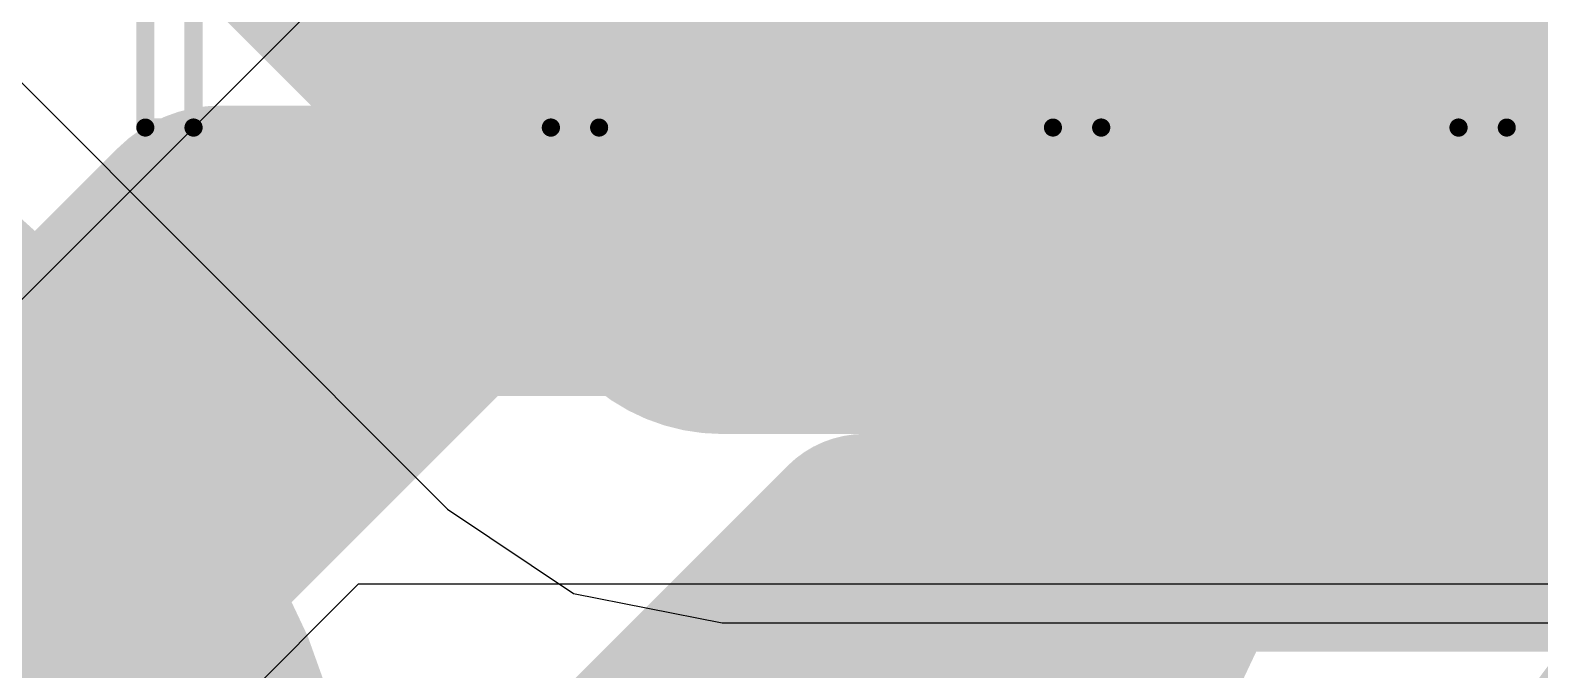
# Model space of a CAD drawing. Header units: inches. Extents: x -6 to 5433, y -4 to 5447.
# Drawn here: x 19.771 to 20.827, y 29.908 to 30.356 of the extents above; entities that cross this region are included whole.
import ezdxf

# ---------------------------------------------------------------- set-up
doc = ezdxf.new("R2010")
doc.units = ezdxf.units.IN
for name, color, linetype in [('Bottom Layer', 5, 'Continuous'), ('Ground', 16, 'Continuous'), ('Mechanical 4', 56, 'Continuous'), ('Power', 76, 'Continuous'), ('Top Layer', 1, 'Continuous')]:
    doc.layers.add(name, color=color, linetype=linetype)

msp = doc.modelspace()

# ---------------------------------------------------------------- linework, layer by layer
at = {"layer": 'Bottom Layer'}
for points in [[(20.4242, 29.6549, 0.2794, 0.2794, -1), (21.872, 29.6549, 0.2794, 0.2794, 0)], [(18.443, 29.6011, 0.2794, 0.2794, -1), (19.8908, 29.6011, 0.2794, 0.2794, 0)], [(20.8814, 29.6549, 0.2794, 0.2794, -1), (21.4148, 29.6549, 0.2794, 0.2794, 0)]]:
    msp.add_lwpolyline(points, format="xyseb", dxfattribs=at)
at = {"layer": 'Ground'}
msp.add_line((20.0711, 30.4736), (17.2779, 27.6804), dxfattribs=at)
for points in [[(17.4244, 27.5339, 0.1524, 0.1524, 0), (20.2176, 30.3271, 0.1524, 0.1524, 0)], [(20.2176, 30.3271, 0.1524, 0.1524, 0), (21.9111, 30.3271, 0.1524, 0.1524, 0)], [(17.7546, 27.3971, 0.1524, 0.1524, 0), (20.3544, 29.9969, 0.1524, 0.1524, 0)], [(20.3544, 29.9969, 0.1524, 0.1524, 0), (23.5773, 29.9969, 0.1524, 0.1524, 0)]]:
    msp.add_lwpolyline(points, format="xyseb", dxfattribs=at)
for points in [[(20.1795, 30.3271, 0.0762, 0.0762, 1), (20.2557, 30.3271, 0.0762, 0.0762, 1)], [(20.1795, 30.3271, 0.0762, 0.0762, 1), (20.2557, 30.3271, 0.0762, 0.0762, 1)], [(20.3163, 29.9969, 0.0762, 0.0762, 1), (20.3925, 29.9969, 0.0762, 0.0762, 1)], [(20.3163, 29.9969, 0.0762, 0.0762, 1), (20.3925, 29.9969, 0.0762, 0.0762, 1)]]:
    msp.add_lwpolyline(points, format="xyseb", close=True, dxfattribs=at)
at = {"layer": 'Mechanical 4'}
for points in [[(19.8512, 30.2874, 0.0127, 0.0127, 0), (19.8512, 31.0749, 0.0127, 0.0127, 0)], [(20.4862, 30.2874, 0.0127, 0.0127, 0), (20.4862, 31.0749, 0.0127, 0.0127, 0)], [(19.8849, 30.2874, 0.0127, 0.0127, 0), (19.8849, 30.8944, 0.0127, 0.0127, 0)], [(20.1349, 30.2874, 0.0127, 0.0127, 0), (20.1349, 30.8944, 0.0127, 0.0127, 0)], [(20.5199, 30.2874, 0.0127, 0.0127, 0), (20.5199, 30.8944, 0.0127, 0.0127, 0)], [(20.7699, 30.2874, 0.0127, 0.0127, 0), (20.7699, 30.8944, 0.0127, 0.0127, 0)], [(20.1687, 30.2874, 0.0127, 0.0127, 0), (20.1687, 30.6699, 0.0127, 0.0127, 0)], [(20.8037, 30.2874, 0.0127, 0.0127, 0), (20.8037, 30.6699, 0.0127, 0.0127, 0)], [(19.8512, 30.2874, 0.0127, 0.0127, 0), (20.1687, 30.2874, 0.0127, 0.0127, 0)], [(20.4862, 30.2874, 0.0127, 0.0127, 0), (20.8037, 30.2874, 0.0127, 0.0127, 0)]]:
    msp.add_lwpolyline(points, format="xyseb", dxfattribs=at)
for points in [[(19.848, 30.2874, 0.00635, 0.00635, 1), (19.8543, 30.2874, 0.00635, 0.00635, 1)], [(19.848, 30.2874, 0.00635, 0.00635, 1), (19.8543, 30.2874, 0.00635, 0.00635, 1)], [(19.8817, 30.2874, 0.00635, 0.00635, 1), (19.8881, 30.2874, 0.00635, 0.00635, 1)], [(20.1317, 30.2874, 0.00635, 0.00635, 1), (20.1381, 30.2874, 0.00635, 0.00635, 1)], [(20.1655, 30.2874, 0.00635, 0.00635, 1), (20.1718, 30.2874, 0.00635, 0.00635, 1)], [(20.1655, 30.2874, 0.00635, 0.00635, 1), (20.1718, 30.2874, 0.00635, 0.00635, 1)], [(20.483, 30.2874, 0.00635, 0.00635, 1), (20.4893, 30.2874, 0.00635, 0.00635, 1)], [(20.483, 30.2874, 0.00635, 0.00635, 1), (20.4893, 30.2874, 0.00635, 0.00635, 1)], [(20.5167, 30.2874, 0.00635, 0.00635, 1), (20.5231, 30.2874, 0.00635, 0.00635, 1)], [(20.7667, 30.2874, 0.00635, 0.00635, 1), (20.7731, 30.2874, 0.00635, 0.00635, 1)], [(20.8005, 30.2874, 0.00635, 0.00635, 1), (20.8068, 30.2874, 0.00635, 0.00635, 1)], [(20.8005, 30.2874, 0.00635, 0.00635, 1), (20.8068, 30.2874, 0.00635, 0.00635, 1)]]:
    msp.add_lwpolyline(points, format="xyseb", close=True, dxfattribs=at)
at = {"layer": 'Power'}
for p, q in [((17.1241, 27.0918), (20.0004, 29.9681)), ((20.0004, 29.9681), (36.5285, 29.9681))]:
    msp.add_line(p, q, dxfattribs=at)
for points in [[(16.891, 27.1884, 0.2032, 0.2032, 0), (19.9038, 30.2012, 0.2032, 0.2032, 0)], [(19.9038, 30.2012, 0.2032, 0.2032, 0), (54.3679, 30.2012, 0.2032, 0.2032, 0)]]:
    msp.add_lwpolyline(points, format="xyseb", dxfattribs=at)
msp.add_lwpolyline([(19.853, 30.2012, 0.1016, 0.1016, 1), (19.9546, 30.2012, 0.1016, 0.1016, 1)], format="xyseb", close=True, dxfattribs=at)
msp.add_lwpolyline([(19.853, 30.2012, 0.1016, 0.1016, 1), (19.9546, 30.2012, 0.1016, 0.1016, 1)], format="xyseb", close=True, dxfattribs=at)
at = {"layer": 'Top Layer'}
for p, q in [((19.3897, 30.6933), (20.0625, 30.0205)), ((20.0625, 30.0205), (20.1508, 29.9615)), ((20.1508, 29.9615), (20.2548, 29.9408)), ((20.2548, 29.9408), (26.1968, 29.9408))]:
    msp.add_line(p, q, dxfattribs=at)
for points in [[(19.582, 30.8856, 0.2794, 0.2794, 0), (20.2548, 30.2127, 0.2794, 0.2794, 0)], [(20.2548, 30.2127, 0.2794, 0.2794, 0), (26.1968, 30.2127, 0.2794, 0.2794, 0)]]:
    msp.add_lwpolyline(points, format="xyseb", dxfattribs=at)
msp.add_lwpolyline([(20.185, 30.2127, 0.1397, 0.1397, 1), (20.3247, 30.2127, 0.1397, 0.1397, 1)], format="xyseb", close=True, dxfattribs=at)
msp.add_lwpolyline([(20.185, 30.2127, 0.1397, 0.1397, 1), (20.3247, 30.2127, 0.1397, 0.1397, 1)], format="xyseb", close=True, dxfattribs=at)

doc.saveas('drawing.dxf')
